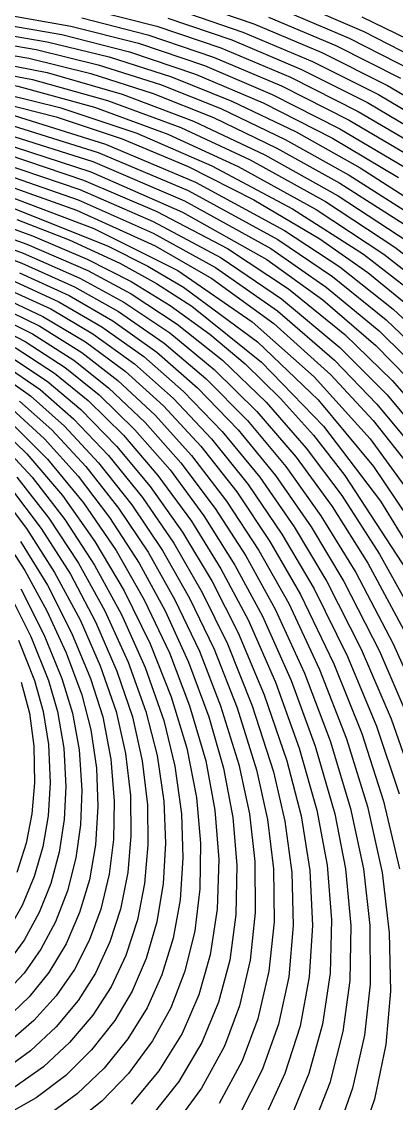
# Model space of a CAD drawing. Header units: inches. Extents: x 2608994 to 2618701, y 1261813 to 1271655.
# Drawn here: x 2616321 to 2616567, y 1262868 to 1263577 of the extents above; entities that cross this region are included whole.
import ezdxf

# ---------------------------------------------------------------- set-up
doc = ezdxf.new("R2010")
doc.units = ezdxf.units.IN
doc.header["$MEASUREMENT"] = 0

msp = doc.modelspace()

# ---------------------------------------------------------------- linework, layer by layer
for points, elevation in [([(2616430.76, 1263590.32), (2616473.2, 1263575.73), (2616517.6, 1263557.06), (2616560.8, 1263535.37), (2616600.4, 1263512.03)], 297), ([(2616502, 1263589.29), (2616545.2, 1263570.77), (2616586, 1263549.86)], 294), ([(2616257.2, 1263580.87), (2616301.6, 1263576.77), (2616347.2, 1263568.83), (2616391.6, 1263557.49), (2616434.8, 1263542.88), (2616479.2, 1263523.97), (2616524.8, 1263500.73), (2616568, 1263475.01)], 303), ([(2616308.8, 1263582.12), (2616353.2, 1263574.35), (2616397.6, 1263563.03), (2616440.8, 1263548.41), (2616485.2, 1263529.51), (2616529.6, 1263506.98), (2616572.8, 1263481.37)], 302), ([(2616360.4, 1263579.66), (2616403.6, 1263568.6), (2616446.8, 1263553.98), (2616491.2, 1263535.1), (2616535.6, 1263512.64), (2616577.6, 1263487.8)], 301), ([(2616366.4, 1263585.26), (2616409.6, 1263574.22), (2616451.6, 1263560.04), (2616497.2, 1263540.76), (2616541.6, 1263518.37), (2616583.6, 1263493.55)], 300), ([(2616416.8, 1263579.51), (2616458.8, 1263565.22), (2616504.4, 1263545.93), (2616547.6, 1263524.17), (2616589.6, 1263499.37)], 299), ([(2616424, 1263584.83), (2616466, 1263570.44), (2616511.6, 1263551.18), (2616554.8, 1263529.4), (2616595.6, 1263505.28)], 298), ([(2616482.8, 1263580.17), (2616526.85, 1263561.52), (2616569.2, 1263540.11)], 296), ([(2616492.4, 1263584.68), (2616535.6, 1263566.3), (2616577.6, 1263544.94)], 295), ([(2616544, 1263580.33), (2616581.2, 1263562.23)], 293), ([(2615768.8, 1263314.98), (2615855.2, 1263398.87), (2615904.74, 1263473.92), (2615924.97, 1263497.92), (2615946.4, 1263519.16), (2615977.6, 1263540.28), (2615992, 1263546.5), (2616005.2, 1263549.92), (2616149.2, 1263569.86), (2616198.4, 1263574.83), (2616245.2, 1263575.63), (2616295.6, 1263571.3), (2616337.6, 1263564.1), (2616378.4, 1263554.09), (2616419.2, 1263540.96), (2616458.8, 1263525.07), (2616500.8, 1263504.86), (2616542.8, 1263481.38), (2616583.6, 1263455.18)], 304), ([(2615773.6, 1263313.12), (2615855.97, 1263395.92), (2615906.19, 1263471.52), (2615922.78, 1263491.92), (2615944, 1263513.98), (2615971.6, 1263533.64), (2615998, 1263544.74), (2616146.8, 1263564.71), (2616193.6, 1263569.35), (2616240.4, 1263570.12), (2616289.6, 1263565.87), (2616330.4, 1263558.91), (2616371.2, 1263548.97), (2616412, 1263535.94), (2616451.6, 1263520.18), (2616493.6, 1263500.04), (2616535.6, 1263476.64), (2616576.4, 1263450.56)], 305), ([(2615779.6, 1263312.25), (2615856.4, 1263392.52), (2615908.46, 1263470.32), (2615922.74, 1263488.32), (2615942.8, 1263509.82), (2615972.8, 1263530.85), (2615987.2, 1263537.26), (2616001.6, 1263540.96), (2616144.4, 1263559.56), (2616191.2, 1263564.06), (2616236.8, 1263564.59), (2616284.68, 1263560.32), (2616325.6, 1263553.26), (2616366.4, 1263543.23), (2616407.2, 1263530.11), (2616446.8, 1263514.28), (2616488.26, 1263494.32), (2616529.6, 1263471.24), (2616571.6, 1263444.36)], 306), ([(2615782, 1263307.49), (2615856.4, 1263388.58), (2615865.88, 1263400.72), (2615910.66, 1263469.12), (2615938.87, 1263502.72), (2615950, 1263512.66), (2615966.8, 1263524.13), (2615981.2, 1263531.32), (2615994.4, 1263535.52), (2616143.2, 1263554.55), (2616194.8, 1263559.1), (2616240.4, 1263558.71), (2616288.4, 1263553.56), (2616337.6, 1263543.85), (2616386.8, 1263529.74), (2616433.6, 1263512.06), (2616480.4, 1263489.96), (2616528.4, 1263463.02), (2616573.98, 1263433.12)], 307), ([(2615783.2, 1263300.58), (2615856.4, 1263384.55), (2615880.17, 1263417.52), (2615911.13, 1263465.52), (2615928.77, 1263488.32), (2615942.8, 1263503.68), (2615956, 1263513.99), (2615972.8, 1263524.08), (2615989.6, 1263530.42), (2616138.4, 1263549.12), (2616185.2, 1263553.43), (2616230.8, 1263553.54), (2616278.8, 1263548.77), (2616328, 1263539.39), (2616377.2, 1263525.61), (2616425.2, 1263507.78), (2616470.8, 1263486.55), (2616520, 1263459.2), (2616565.6, 1263429.39), (2616597.77, 1263404.32)], 308), ([(2615823.08, 1263341.92), (2615864.09, 1263389.92), (2615926.62, 1263482.32), (2615942.8, 1263500.61), (2615952.4, 1263508.45), (2615970.4, 1263519.56), (2615987.2, 1263525.94), (2616174.4, 1263547.61), (2616220, 1263548.4), (2616268, 1263544.16), (2616318.4, 1263534.95), (2616368.8, 1263521.12), (2616416.8, 1263503.53), (2616462.9, 1263482.32), (2616514, 1263453.99), (2616558.4, 1263424.79), (2616590.5, 1263399.52)], 309), ([(2615831.52, 1263346.72), (2615868.07, 1263391.12), (2615926.62, 1263478.72), (2615944, 1263498.81), (2615956, 1263508), (2615972.8, 1263517.36), (2615989.6, 1263522.5), (2616049.6, 1263528.1), (2616146.8, 1263540.24), (2616194.8, 1263543.31), (2616242.8, 1263541.14), (2616294.4, 1263533.53), (2616346, 1263521.02), (2616396.4, 1263504.06), (2616445.6, 1263482.76), (2616498.4, 1263454.53), (2616544.95, 1263424.72), (2616578.8, 1263398.46)], 310), ([(2615833.09, 1263343.12), (2615869.6, 1263389.06), (2615928.48, 1263477.52), (2615945.2, 1263497.04), (2615958.4, 1263506.6), (2615972.8, 1263514.01), (2615987.2, 1263518.06), (2616040, 1263522.45), (2616170.8, 1263537.25), (2616211.6, 1263537.62), (2616253.6, 1263534), (2616298, 1263526.37), (2616343.6, 1263514.78), (2616386.8, 1263500.26), (2616430, 1263482.17), (2616473.2, 1263460.29), (2616516.4, 1263434.76), (2616547.8, 1263412.72), (2616578.8, 1263387.38)], 311), ([(2615825.59, 1263326.32), (2615890.91, 1263415.12), (2615915.31, 1263454.72), (2615933.96, 1263481.12), (2615945.42, 1263494.32), (2615953.6, 1263500.64), (2615968, 1263508.73), (2615981.2, 1263513.09), (2616038.8, 1263517.72), (2616169.6, 1263532.1), (2616210.4, 1263532.13), (2616254.8, 1263527.83), (2616316, 1263515.6), (2616376, 1263496.93), (2616434.8, 1263471.99), (2616493.28, 1263440.32), (2616529.55, 1263416.32), (2616564.43, 1263388.72), (2616597.86, 1263357.52)], 312), ([(2615819.6, 1263308.32), (2615838.05, 1263338.32), (2615898.29, 1263421.12), (2615918.9, 1263455.92), (2615936.61, 1263481.12), (2615952.4, 1263497.07), (2615964.4, 1263504), (2615976.4, 1263508.34), (2616037.6, 1263512.98), (2616167.2, 1263526.88), (2616206.8, 1263526.77), (2616250, 1263522.51), (2616311.2, 1263510.19), (2616371.2, 1263491.41), (2616430, 1263466.38), (2616488.84, 1263434.32), (2616524.8, 1263409.96), (2616559.89, 1263381.52), (2616592.53, 1263350.32)], 313), ([(2615824.9, 1263309.52), (2615843.76, 1263340.72), (2615903.23, 1263423.52), (2615923.23, 1263458.32), (2615937.35, 1263478.72), (2615950, 1263492.71), (2615962, 1263499.91), (2615972.8, 1263503.95), (2616034, 1263508.01), (2616164.8, 1263521.66), (2616204.4, 1263521.36), (2616246.4, 1263517.04), (2616307.6, 1263504.51), (2616367.6, 1263485.49), (2616427.6, 1263459.65), (2616484.33, 1263428.32), (2616520.62, 1263403.12), (2616555.26, 1263374.32), (2616588.21, 1263341.92)], 314), ([(2615829.36, 1263309.52), (2615848.46, 1263341.92), (2615908.22, 1263425.92), (2615926.8, 1263459.52), (2615938.97, 1263477.52), (2615950, 1263490.08), (2615960.8, 1263496.5), (2615970.4, 1263500.01), (2616029.2, 1263502.94), (2616162.4, 1263516.45), (2616202, 1263515.97), (2616245.2, 1263511.24), (2616306.4, 1263498.22), (2616366.4, 1263478.7), (2616426.44, 1263452.32), (2616481.6, 1263421.12), (2616518.32, 1263394.72), (2616553.11, 1263364.72), (2616584.78, 1263332.32)], 315), ([(2615828.4, 1263295.12), (2615835.33, 1263313.12), (2615848.32, 1263335.92), (2615882.33, 1263386.32), (2615911.71, 1263425.92), (2615936.36, 1263470.32), (2615945.19, 1263482.32), (2615952.4, 1263489.18), (2615962, 1263494.28), (2615970.4, 1263496.65), (2615987.2, 1263495.79), (2616019.6, 1263497.52), (2616124, 1263508.59), (2616167.2, 1263511.45), (2616212.8, 1263509.51), (2616260.8, 1263502.44), (2616311.2, 1263490.23), (2616361.6, 1263473.31), (2616409.6, 1263452.72), (2616455.93, 1263428.32), (2616495.75, 1263401.92), (2616532.7, 1263371.92), (2616563.71, 1263341.92), (2616593.12, 1263308.32)], 316), ([(2615831.59, 1263290.32), (2615838.26, 1263310.72), (2615850.58, 1263333.52), (2615877.07, 1263374.32), (2615916.85, 1263428.32), (2615926.61, 1263445.12), (2615936.58, 1263466.72), (2615950, 1263484.94), (2615959.6, 1263490.56), (2615968, 1263493), (2615983.6, 1263491.16), (2616014.8, 1263492.52), (2616121.6, 1263503.47), (2616162.4, 1263506.18), (2616208, 1263504.31), (2616257.2, 1263497), (2616307.6, 1263484.61), (2616359.2, 1263467.04), (2616407.2, 1263446.15), (2616451.71, 1263422.32), (2616491.2, 1263395.48), (2616529.45, 1263363.52), (2616560.49, 1263332.32), (2616589.67, 1263297.52)], 317), ([(2615832.99, 1263266.32), (2615835.67, 1263290.32), (2615840.68, 1263307.12), (2615852.11, 1263329.92), (2615878.34, 1263371.92), (2615922.06, 1263430.72), (2615932.05, 1263448.72), (2615939.29, 1263466.72), (2615949.04, 1263481.12), (2615956, 1263486.35), (2615965.6, 1263489.51), (2615981.2, 1263486.56), (2616008.8, 1263487.47), (2616158.8, 1263500.95), (2616205.6, 1263498.91), (2616254.8, 1263491.34), (2616306.4, 1263478.31), (2616358, 1263460.31), (2616407.2, 1263438.43), (2616448, 1263415.97), (2616488.54, 1263387.52), (2616526.01, 1263355.12), (2616553.82, 1263326.32), (2616579.64, 1263295.12)], 318), ([(2615822.95, 1263183.52), (2615840.38, 1263268.72), (2615843.67, 1263291.52), (2615850.14, 1263311.92), (2615884.8, 1263373.12), (2615912.94, 1263406.72), (2615931.34, 1263433.12), (2615941.9, 1263453.52), (2615947.16, 1263471.52), (2615953.6, 1263480.42), (2615960.8, 1263482.8), (2615977.6, 1263477.32), (2616002.8, 1263477.75), (2616119.2, 1263488.54), (2616156.4, 1263490.6), (2616196, 1263488.65), (2616239.2, 1263482.28), (2616304, 1263465.73), (2616368.21, 1263441.52), (2616423.31, 1263413.92), (2616472.02, 1263380.32), (2616512.62, 1263344.32), (2616549.37, 1263303.52), (2616584.26, 1263255.52)], 320), ([(2616304, 1263472.39), (2616356.99, 1263453.52), (2616408.4, 1263430.09), (2616445.6, 1263408.71), (2616486.27, 1263379.12), (2616523.58, 1263345.52), (2616551.27, 1263315.52), (2616576.8, 1263283.12)], 319), ([(2616310, 1263457.06), (2616377.2, 1263430.07), (2616403.6, 1263416.92), (2616426.97, 1263403.12), (2616475.56, 1263367.12), (2616515.2, 1263329.2), (2616551.62, 1263285.52), (2616589.46, 1263229.12)], 321), ([(2616285.86, 1263445.12), (2616324.4, 1263431.26), (2616364.32, 1263413.92), (2616392.8, 1263398.72), (2616422.8, 1263378.89), (2616452.52, 1263355.12), (2616481.18, 1263327.52), (2616507.48, 1263297.52), (2616530.83, 1263266.32), (2616555.53, 1263227.92), (2616583.47, 1263177.52)], 324), ([(2616293.2, 1263449.31), (2616328, 1263436.79), (2616364, 1263421.41), (2616392.8, 1263406.87), (2616418.37, 1263391.12), (2616444.4, 1263372.13), (2616467.37, 1263352.72), (2616490.71, 1263329.92), (2616512.18, 1263305.92), (2616532.88, 1263279.52), (2616573.38, 1263217.12)], 323), ([(2616317.84, 1263447.52), (2616352, 1263434.01), (2616385.21, 1263418.72), (2616409.29, 1263405.52), (2616432.4, 1263390.55), (2616478.23, 1263353.92), (2616518.8, 1263311.92), (2616556.22, 1263262.72), (2616596.02, 1263197.92)], 322), ([(2616282.4, 1263439.71), (2616322, 1263425.3), (2616359.2, 1263409), (2616388, 1263393.32), (2616418, 1263373.04), (2616447.15, 1263349.12), (2616475.09, 1263321.52), (2616500.78, 1263291.52), (2616524.39, 1263259.12), (2616547.74, 1263221.92), (2616574.28, 1263172.72)], 325), ([(2616281.2, 1263433.59), (2616321.14, 1263418.72), (2616355.6, 1263403.33), (2616384.4, 1263387.17), (2616414.4, 1263366.27), (2616441.74, 1263343.12), (2616468.97, 1263315.52), (2616494.05, 1263285.52), (2616517.13, 1263253.12), (2616539.93, 1263215.92), (2616564.53, 1263169.12), (2616585.36, 1263122.32)], 326), ([(2616319.6, 1263412.43), (2616352, 1263397.65), (2616380.8, 1263380.98), (2616409.6, 1263360.38), (2616436.29, 1263337.12), (2616462.83, 1263309.52), (2616487.32, 1263279.52), (2616510.63, 1263245.92), (2616532.12, 1263209.92), (2616555.42, 1263164.32), (2616575.58, 1263117.52)], 327), ([(2616308.93, 1263403.12), (2616340, 1263388.79), (2616367.6, 1263372.53), (2616394.85, 1263352.72), (2616420.44, 1263329.92), (2616445.37, 1263303.52), (2616469.46, 1263273.52), (2616491.57, 1263241.12), (2616512.66, 1263205.12), (2616534.59, 1263160.72), (2616553.48, 1263115.12), (2616568.31, 1263070.72)], 329), ([(2616313.6, 1263408.03), (2616345.39, 1263393.52), (2616373.6, 1263377.12), (2616400.98, 1263357.52), (2616427.08, 1263334.72), (2616452.48, 1263308.32), (2616477.01, 1263278.32), (2616499.53, 1263245.92), (2616521.04, 1263209.92), (2616543.56, 1263165.52), (2616563.09, 1263119.92), (2616578.55, 1263075.52)], 328), ([(2616305.2, 1263397.85), (2616334.93, 1263383.92), (2616362.88, 1263367.12), (2616388.73, 1263347.92), (2616413.82, 1263325.12), (2616438.29, 1263298.72), (2616461.94, 1263268.72), (2616483.65, 1263236.32), (2616503.67, 1263201.52), (2616525.65, 1263155.92), (2616543.91, 1263110.32), (2616558.11, 1263065.92), (2616568.57, 1263021.52)], 330), ([(2616304.96, 1263391.12), (2616332.8, 1263377.46), (2616360.4, 1263360.17), (2616384.05, 1263341.92), (2616408.4, 1263319.12), (2616432.24, 1263292.72), (2616455.31, 1263262.72), (2616476.48, 1263230.32), (2616495.98, 1263195.52), (2616516.23, 1263152.32), (2616533.95, 1263106.72), (2616547.62, 1263062.32), (2616557.27, 1263019.12), (2616561.93, 1262979.52), (2616562.69, 1262941.12), (2616559.54, 1262906.32), (2616552.13, 1262870.32), (2616539.86, 1262834.32)], 331), ([(2616295.66, 1263381.52), (2616323.2, 1263367.47), (2616349.59, 1263350.32), (2616371.87, 1263332.32), (2616395.25, 1263309.52), (2616418.2, 1263283.12), (2616440.42, 1263253.12), (2616460.77, 1263220.72), (2616478.82, 1263187.12), (2616497.55, 1263145.12), (2616513.42, 1263101.92), (2616526.24, 1263057.52), (2616533.32, 1263021.52), (2616536.7, 1262984.32), (2616535.98, 1262948.32), (2616531.56, 1262914.72), (2616522.95, 1262881.12), (2616509.84, 1262847.52)], 333), ([(2616300.4, 1263386.27), (2616328, 1263372.45), (2616355.15, 1263355.12), (2616377.95, 1263337.12), (2616401.81, 1263314.32), (2616425.21, 1263287.92), (2616447.85, 1263257.92), (2616467.9, 1263226.72), (2616487.07, 1263191.92), (2616506.36, 1263149.92), (2616523.23, 1263105.52), (2616536.58, 1263061.12), (2616545.1, 1263021.52), (2616549.15, 1262984.32), (2616549.27, 1262945.92), (2616545.71, 1262912.32), (2616537.87, 1262877.52), (2616525.94, 1262843.92)], 332), ([(2616316.67, 1263363.52), (2616342.42, 1263346.72), (2616364.49, 1263328.72), (2616387.61, 1263305.92), (2616410.28, 1263279.52), (2616432.22, 1263249.52), (2616451.59, 1263218.32), (2616469.43, 1263184.72), (2616487.35, 1263143.92), (2616502.89, 1263100.72), (2616514.47, 1263059.92), (2616521.19, 1263023.92), (2616524.11, 1262987.92), (2616523.08, 1262953.12), (2616518.11, 1262919.52), (2616509.2, 1262887.28), (2616495.82, 1262854.72)], 334), ([(2616308.8, 1263352.65), (2616333.01, 1263335.92), (2616355.04, 1263316.72), (2616377.87, 1263292.72), (2616400.09, 1263265.12), (2616420.62, 1263235.12), (2616439.38, 1263202.72), (2616455.84, 1263169.12), (2616472.14, 1263128.32), (2616486.01, 1263085.12), (2616493.54, 1263052.72), (2616498.01, 1263019.12), (2616498.97, 1262984.32), (2616496.03, 1262950.72), (2616489.37, 1262919.52), (2616478.7, 1262889.52), (2616463.6, 1262859.82)], 336), ([(2616312.4, 1263358.29), (2616337.6, 1263341.42), (2616359.79, 1263322.72), (2616383.2, 1263298.84), (2616405.22, 1263272.32), (2616426.44, 1263242.32), (2616445.85, 1263209.92), (2616462.95, 1263176.32), (2616480.01, 1263135.52), (2616494.67, 1263092.32), (2616504.08, 1263056.32), (2616509.79, 1263020.32), (2616511.6, 1262984.32), (2616509.5, 1262950.72), (2616503.52, 1262918.32), (2616493.51, 1262887.12), (2616479.2, 1262856.17)], 335), ([(2616303.76, 1263347.92), (2616326.8, 1263331.7), (2616349.04, 1263311.92), (2616371.4, 1263287.92), (2616393.17, 1263260.32), (2616413.28, 1263230.32), (2616430.99, 1263199.12), (2616447.12, 1263165.52), (2616462.13, 1263127.12), (2616474.97, 1263086.32), (2616482.05, 1263053.92), (2616485.93, 1263021.52), (2616486.4, 1262986.72), (2616483.06, 1262954.32), (2616475.85, 1262923.12), (2616465.39, 1262895.52), (2616450.4, 1262867.49)], 337), ([(2616319.6, 1263328.32), (2616340.65, 1263309.52), (2616362.92, 1263285.52), (2616384.4, 1263258.14), (2616403.78, 1263229.12), (2616421.42, 1263197.92), (2616437.42, 1263164.32), (2616451.38, 1263128.32), (2616463.36, 1263089.92), (2616470.24, 1263057.52), (2616473.77, 1263026.32), (2616474.07, 1262992.72), (2616470.78, 1262961.52), (2616463.84, 1262931.52), (2616453.86, 1262905.12), (2616438.89, 1262877.52), (2616421.6, 1262854.03)], 338), ([(2616314.8, 1263323.04), (2616335.94, 1263303.52), (2616358, 1263278.97), (2616378.59, 1263251.92), (2616397.99, 1263221.92), (2616414.99, 1263190.72), (2616430.33, 1263157.12), (2616443.58, 1263121.12), (2616453.35, 1263087.52), (2616459.41, 1263055.12), (2616462.08, 1263023.92), (2616461.41, 1262991.52), (2616457.33, 1262961.52), (2616450.05, 1262933.92), (2616439.06, 1262907.52), (2616424, 1262882.02), (2616406.13, 1262859.52)], 339), ([(2616301.67, 1263315.52), (2616324.4, 1263293.7), (2616347.69, 1263266.32), (2616368.98, 1263236.32), (2616388.21, 1263203.92), (2616405.22, 1263169.12), (2616418.98, 1263134.32), (2616429.2, 1263100.72), (2616435.51, 1263068.32), (2616438.2, 1263038.32), (2616437.79, 1263008.32), (2616434.41, 1262980.72), (2616427.94, 1262954.32), (2616418.7, 1262930.32), (2616406.82, 1262908.72), (2616390.98, 1262887.12), (2616373.6, 1262868.98), (2616353.2, 1262852.86)], 341), ([(2616313.92, 1263314.32), (2616337.87, 1263290.32), (2616361.46, 1263261.52), (2616382.8, 1263230.32), (2616401.32, 1263197.92), (2616417.77, 1263163.12), (2616431.04, 1263128.32), (2616441.65, 1263092.32), (2616447.63, 1263059.92), (2616450.17, 1263027.52), (2616449.13, 1262995.12), (2616444.58, 1262965.12), (2616437.09, 1262938.72), (2616426.09, 1262913.52), (2616410.8, 1262888.87), (2616392.8, 1262867.19)], 340), ([(2616305.53, 1263302.32), (2616327.88, 1263278.32), (2616349.26, 1263250.72), (2616368.81, 1263220.72), (2616386.43, 1263188.32), (2616401.92, 1263153.52), (2616414.14, 1263118.72), (2616421.46, 1263088.72), (2616425.74, 1263057.52), (2616426.7, 1263028.72), (2616424.77, 1263001.12), (2616420.21, 1262975.92), (2616412.87, 1262951.92), (2616403.19, 1262930.32), (2616390.55, 1262909.92), (2616375, 1262890.72), (2616357.42, 1262873.92), (2616337.6, 1262859.48)], 342), ([(2616317.82, 1263278.32), (2616338.8, 1263251.53), (2616358.3, 1263221.92), (2616375.5, 1263190.72), (2616390.7, 1263157.12), (2616402.42, 1263124.72), (2616409.68, 1263095.92), (2616414.04, 1263065.92), (2616415.23, 1263038.32), (2616413.74, 1263011.92), (2616409.55, 1262986.72), (2616402.6, 1262962.72), (2616393.32, 1262941.12), (2616381.94, 1262921.92), (2616366.83, 1262902.72), (2616349.82, 1262885.92), (2616330.4, 1262871.21), (2616308.8, 1262858.91)], 343), ([(2616304.09, 1263271.12), (2616324.15, 1263244.72), (2616342.57, 1263215.92), (2616359.24, 1263184.72), (2616372.4, 1263154.72), (2616382.88, 1263124.72), (2616389.02, 1263097.12), (2616392.21, 1263069.52), (2616392.58, 1263043.12), (2616390.49, 1263019.12), (2616385.7, 1262995.12), (2616378.72, 1262973.52), (2616369.29, 1262953.12), (2616357.98, 1262935.12), (2616343.6, 1262917.9), (2616326.8, 1262902.14), (2616308.8, 1262889.02)], 345), ([(2616312.93, 1263272.32), (2616333.83, 1263244.72), (2616352.87, 1263214.72), (2616369.38, 1263183.52), (2616383.4, 1263151.12), (2616393.67, 1263121.12), (2616400.05, 1263092.32), (2616403.36, 1263063.52), (2616403.74, 1263037.12), (2616401.57, 1263011.92), (2616396.79, 1262987.92), (2616389.2, 1262964.58), (2616379.6, 1262944.15), (2616367.66, 1262925.52), (2616352.43, 1262907.52), (2616335.2, 1262891.62), (2616316, 1262878)], 344), ([(2616306.76, 1263242.32), (2616322.94, 1263217.12), (2616337.41, 1263190.72), (2616350.11, 1263163.12), (2616360.43, 1263135.52), (2616366.32, 1263112.72), (2616369.91, 1263087.52), (2616370.98, 1263062.32), (2616369.41, 1263037.12), (2616365.36, 1263014.32), (2616358.94, 1262992.72), (2616350.08, 1262972.32), (2616338.8, 1262953.48), (2616325.99, 1262937.52), (2616310, 1262922.15)], 347), ([(2616320.31, 1263236.32), (2616337.88, 1263207.52), (2616353.72, 1263176.32), (2616366.11, 1263146.32), (2616374.15, 1263121.12), (2616379.41, 1263093.52), (2616381.67, 1263065.92), (2616381.14, 1263040.72), (2616378.27, 1263017.92), (2616372.79, 1262995.12), (2616365.2, 1262974.44), (2616355.54, 1262955.52), (2616343.6, 1262938.11), (2616328.96, 1262921.92), (2616312.4, 1262907.48)], 346), ([(2616320.51, 1263205.12), (2616335.58, 1263175.12), (2616347.35, 1263146.32), (2616354.32, 1263123.52), (2616358.58, 1263099.52), (2616360.35, 1263073.12), (2616359.55, 1263050.32), (2616356.49, 1263028.72), (2616350.96, 1263007.12), (2616343.11, 1262986.72), (2616333.54, 1262968.72), (2616322.57, 1262953.12), (2616309.37, 1262938.72)], 348), ([(2616312.61, 1263202.72), (2616326.9, 1263173.92), (2616338.53, 1263145.12), (2616344.55, 1263124.72), (2616348.58, 1263100.72), (2616349.94, 1263075.52), (2616348.91, 1263053.92), (2616345.54, 1263032.32), (2616340, 1263011.92), (2616332.38, 1262992.72), (2616322.57, 1262974.72), (2616311.29, 1262959.12)], 349), ([(2616318.85, 1263171.52), (2616329.36, 1263145.12), (2616335.14, 1263124.72), (2616338.57, 1263103.12), (2616339.68, 1263077.92), (2616338.31, 1263056.32), (2616334.76, 1263035.92), (2616329.2, 1263016.55), (2616321.32, 1262997.52), (2616311.87, 1262980.72)], 350), ([(2616320.65, 1263143.92), (2616326.06, 1263123.52), (2616329.01, 1263101.92), (2616329.49, 1263077.92), (2616327.67, 1263057.52), (2616323.86, 1263038.32), (2616317.85, 1263019.12)], 351)]:
    msp.add_lwpolyline(points, dxfattribs=dict(elevation=elevation))

doc.saveas('drawing.dxf')
